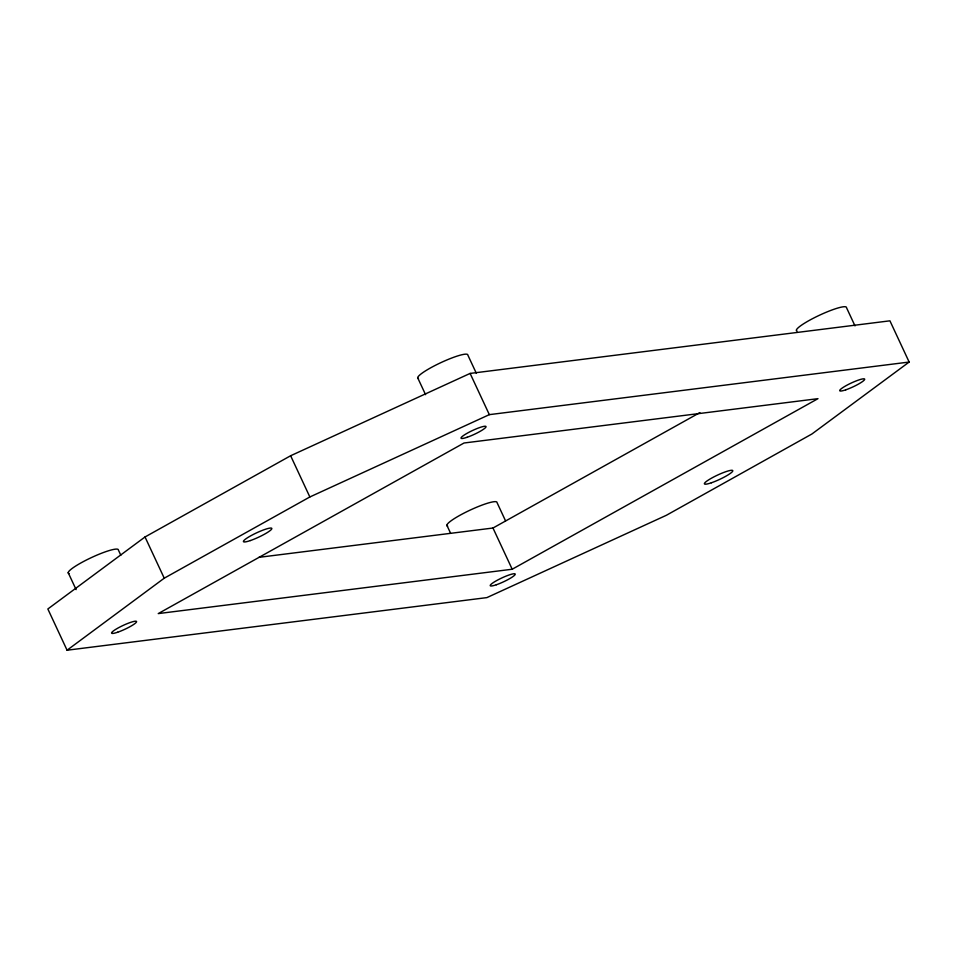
<?xml version="1.0" encoding="UTF-8"?>
<svg xmlns="http://www.w3.org/2000/svg" width="957" height="957" viewBox="0 0 957 957"><rect width="100%" height="100%" fill="white"/><g stroke="black" fill="none" stroke-linecap="round" stroke-linejoin="round"><path stroke-width="1.44" d="M145.021 536.973L47.85 608.987L67.074 650.21L486.886 597.611L666.371 515.285L811.943 433.976L909.15 362.045L889.926 320.822L470.114 373.421L290.629 455.747L145.021 536.973L164.245 578.195L67.074 650.21M164.245 578.195L309.853 496.97L489.338 414.644L909.15 362.045M258.976 557.333L492.975 528.025L699.866 412.611M512.198 569.236L817.984 398.662L464.025 443.007L158.24 613.593L512.198 569.236L492.975 528.025M854.996 325.882L846.502 307.652A27.609 4.223 -25 0 0 818.367 315.75A27.609 4.223 -25 0 0 797.121 331.146M476.347 373.326L467.853 355.095A27.609 4.223 -25 0 0 439.706 363.193A27.609 4.223 -25 0 0 418.472 378.589M470.114 373.421L489.338 414.644M505.535 520.823L497.042 502.604A27.609 4.223 -25 0 0 468.906 510.691A27.609 4.223 -25 0 0 447.661 526.099M417.671 377.752L425.566 394.667M446.859 525.249L450.508 533.061M290.629 455.747L309.853 496.97M120.821 555.251L118.393 550.048A27.609 4.223 -25 0 0 90.245 558.134A27.609 4.223 -25 0 0 69.012 573.542M68.21 572.693L76.105 589.62M467.148 437.265A13.805 2.117 -25 0 0 486.06 426.714A13.805 2.117 -25 0 0 467.339 433.15A13.805 2.117 -25 0 0 467.148 437.265M711.374 482.783A15.647 2.393 -25 0 0 732.811 470.832A15.647 2.393 -25 0 0 711.601 478.117A15.647 2.393 -25 0 0 711.374 482.783M250.399 540.549A15.647 2.393 -25 0 0 271.848 528.587A15.647 2.393 -25 0 0 250.626 535.884A15.647 2.393 -25 0 0 250.399 540.549M117.687 632.218A13.805 2.117 -25 0 0 136.6 621.667A13.805 2.117 -25 0 0 117.878 628.103A13.805 2.117 -25 0 0 117.687 632.218M845.797 389.822A13.805 2.117 -25 0 0 864.709 379.271A13.805 2.117 -25 0 0 846 385.707A13.805 2.117 -25 0 0 845.797 389.822M496.336 584.763A13.805 2.117 -25 0 0 515.249 574.212A13.805 2.117 -25 0 0 496.527 580.648A13.805 2.117 -25 0 0 496.336 584.763"/></g></svg>
